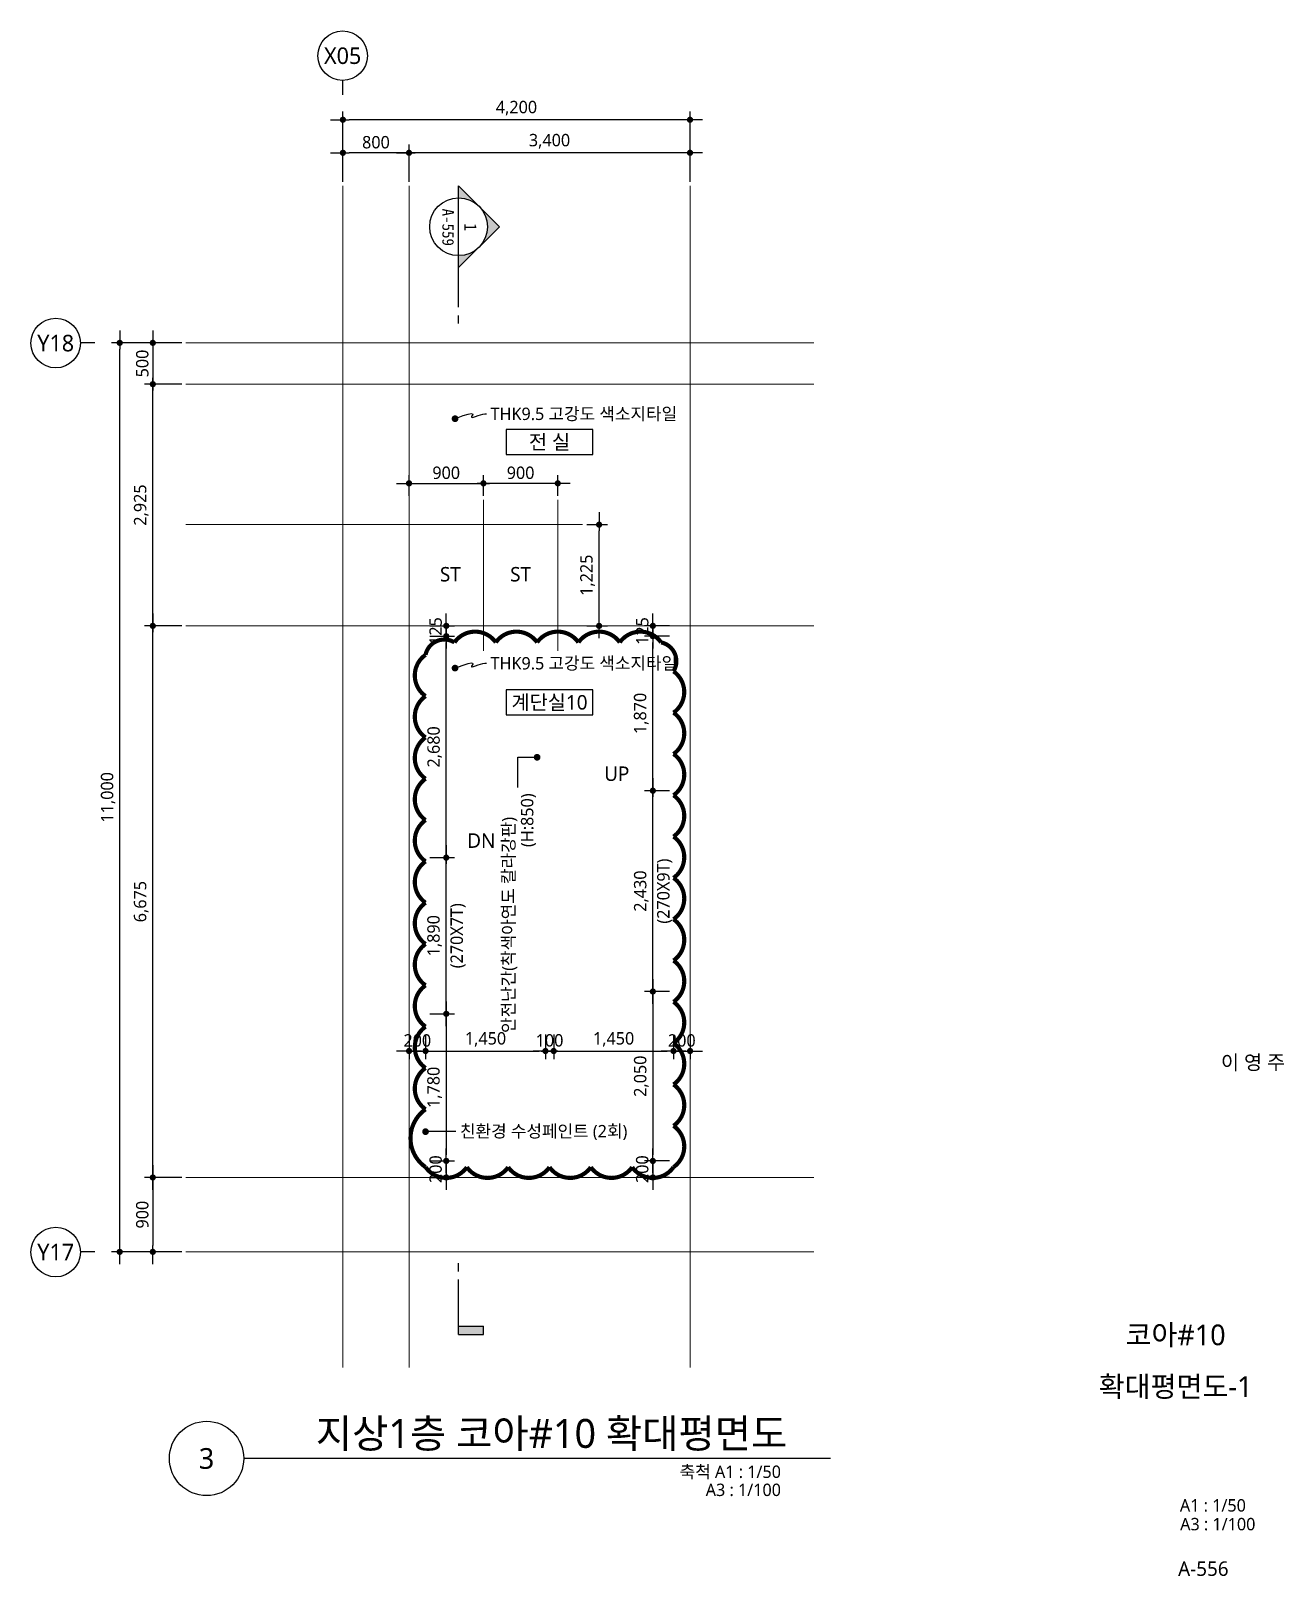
# Model space of a CAD drawing. Header units: millimetres. Extents: x 1467181 to 1850972, y 836037 to 895281.
# Drawn here: x 1490181 to 1505344, y 836037 to 854736 of the extents above; entities that cross this region are included whole.
import ezdxf
from ezdxf.enums import TextEntityAlignment as Align

# ---------------------------------------------------------------- set-up
doc = ezdxf.new("R2010")
doc.units = ezdxf.units.MM
doc.header["$MEASUREMENT"] = 0
doc.linetypes.add('CEN', pattern=[62, 60, -1, 0, -1])
doc.layers.get('0').update_dxf_attribs({"linetype": 'CONTINUOUS'})
for name, color, linetype, lineweight in [('A-AXIS-BUBL', 7, 'CONTINUOUS', 25), ('A-BORD-TEXT', 3, 'CONTINUOUS', 25), ('A-CNTL', 1, 'CEN', 15), ('A-DIMS', 7, 'CONTINUOUS', 25), ('A-MKXS-LEAD', 7, 'CONTINUOUS', 25), ('A-MKXS-MAK1', 3, 'CONTINUOUS', 25), ('A-MKXS-TEXT1', 3, 'CONTINUOUS', 25), ('A-MKXS-TEXT2', 7, 'CONTINUOUS', 25), ('A-MKXX-NAME', 3, 'CONTINUOUS', 25), ('A-MKXX-SYMB', 7, 'CONTINUOUS', 25), ('A-XXXX-SYMB', 7, 'CONTINUOUS', 25), ('A-XXXX-TXT1', 3, 'CONTINUOUS', 25), ('A-XXXX-TXT2', 3, 'CONTINUOUS', 25), ('REV-202205', 20, 'CONTINUOUS', 25)]:
    doc.layers.add(name, color=color, linetype=linetype, lineweight=lineweight)
doc.styles.add('HY울릉도L', font='')
doc.styles.add('돋움체', font='')
doc.styles.add('맑은고딕', font='malgun.ttf')
doc.styles.get('HY울릉도L').set_extended_font_data('HYwulM')
doc.styles.get('돋움체').set_extended_font_data('DotumChe')
doc.dimstyles.new('CDIM', dxfattribs={"dimtxt": 3, "dimasz": 1.5, "dimexe": 2, "dimexo": 1, "dimgap": 1, "dimtad": 1, "dimdec": 0, "dimrnd": 0.5, "dimzin": 0, "dimdsep": 32, "dimlunit": 6, "dimtxsty": 'HY울릉도L', "dimblk1": '_CIDOT', "dimblk2": '_CIDOT', "dimsah": 1, "dimcen": 5.5, "dimclrd": 2, "dimclre": 2, "dimclrt": 7, "dimadec": 0, "dimazin": 0, "dimtfac": 1, "dimtdec": 0, "dimtix": 1, "dimtmove": 2, "dimatfit": 1, "dimldrblk": '_CIDOT', "dimfxl": 1, "dimtolj": 1, "dimtzin": 0, "dimlwd": -1, "dimarcsym": 0})

# ---------------------------------------------------------------- blocks, each defined once
blk = doc.blocks.new('_CIDOT')
at = {"color": 0, "linetype": 'ByBlock'}
blk.add_line((2, 0), (-1, 0), dxfattribs=at)
at = {"color": 0, "linetype": 'ByBlock', "const_width": 0.5}
blk.add_lwpolyline([(-0.25, 0, 1), (0.25, 0, 1)], format="xyb", close=True, dxfattribs=at)
blk = doc.blocks.new('*D57')
at = {"layer": 'A-DIMS', "lineweight": -2, "transparency": 16777216}
for p, q in [((800, 1950), (800, 2400)), ((4200, 1950), (4200, 2400))]:
    blk.add_line(p, q, dxfattribs=at)
at = {"layer": 'A-DIMS', "transparency": 16777216}
blk.add_line((4125, 2300), (875, 2300), dxfattribs=at)
at = {"layer": 'A-DIMS', "transparency": 16777216, "xscale": 75, "yscale": 75, "zscale": 75, "rotation": 180}
blk.add_blockref('_CIDOT', (800, 2300), dxfattribs=at)
at = {"layer": 'A-DIMS', "transparency": 16777216, "xscale": 75, "yscale": 75, "zscale": 75}
blk.add_blockref('_CIDOT', (4200, 2300), dxfattribs=at)
at = {"layer": 'A-DIMS', "color": 3, "transparency": 16777216, "insert": (2500, 2440), "char_height": 150, "attachment_point": 5, "style": '맑은고딕'}
blk.add_mtext('\\A1;3,400', dxfattribs=at)
blk = doc.blocks.new('*D58')
at = {"layer": 'A-DIMS', "lineweight": -2, "transparency": 16777216}
for p, q in [((-1950, -10100), (-2400, -10100)), ((-1950, -11000), (-2400, -11000))]:
    blk.add_line(p, q, dxfattribs=at)
at = {"layer": 'A-DIMS', "transparency": 16777216}
blk.add_line((-2300, -10175), (-2300, -10925), dxfattribs=at)
at = {"layer": 'A-DIMS', "transparency": 16777216, "xscale": 75, "yscale": 75, "zscale": 75}
for p, rotation in [((-2300, -10100), 90), ((-2300, -11000), 270)]:
    blk.add_blockref('_CIDOT', p, dxfattribs=dict(at, rotation=rotation))
at = {"layer": 'A-DIMS', "color": 3, "transparency": 16777216, "insert": (-2427, -10550), "char_height": 150, "attachment_point": 5, "rotation": 90, "style": '맑은고딕'}
blk.add_mtext('\\A1;900', dxfattribs=at)
blk = doc.blocks.new('*D59')
at = {"layer": 'A-DIMS', "lineweight": -2, "transparency": 16777216}
for p, q in [((0, 1950), (0, 2400)), ((800, 1950), (800, 2400))]:
    blk.add_line(p, q, dxfattribs=at)
at = {"layer": 'A-DIMS', "transparency": 16777216}
blk.add_line((725, 2300), (75, 2300), dxfattribs=at)
at = {"layer": 'A-DIMS', "transparency": 16777216, "xscale": 75, "yscale": 75, "zscale": 75, "rotation": 180}
blk.add_blockref('_CIDOT', (0, 2300), dxfattribs=at)
at = {"layer": 'A-DIMS', "transparency": 16777216, "xscale": 75, "yscale": 75, "zscale": 75}
blk.add_blockref('_CIDOT', (800, 2300), dxfattribs=at)
at = {"layer": 'A-DIMS', "color": 3, "transparency": 16777216, "insert": (400, 2427), "char_height": 150, "attachment_point": 5, "style": '맑은고딕'}
blk.add_mtext('\\A1;800', dxfattribs=at)
blk = doc.blocks.new('*D60')
at = {"layer": 'A-DIMS', "lineweight": -2, "transparency": 16777216}
for p, q in [((0, 1950), (0, 2800)), ((4200, 1950), (4200, 2800))]:
    blk.add_line(p, q, dxfattribs=at)
at = {"layer": 'A-DIMS', "transparency": 16777216}
blk.add_line((4125, 2700), (75, 2700), dxfattribs=at)
at = {"layer": 'A-DIMS', "transparency": 16777216, "xscale": 75, "yscale": 75, "zscale": 75, "rotation": 180}
blk.add_blockref('_CIDOT', (0, 2700), dxfattribs=at)
at = {"layer": 'A-DIMS', "transparency": 16777216, "xscale": 75, "yscale": 75, "zscale": 75}
blk.add_blockref('_CIDOT', (4200, 2700), dxfattribs=at)
at = {"layer": 'A-DIMS', "color": 3, "transparency": 16777216, "insert": (2100, 2840), "char_height": 150, "attachment_point": 5, "style": '맑은고딕'}
blk.add_mtext('\\A1;4,200', dxfattribs=at)
blk = doc.blocks.new('*D61')
at = {"layer": 'A-DIMS', "lineweight": -2, "transparency": 16777216}
for p, q in [((-1950, 0), (-2800, 0)), ((-1950, -11000), (-2800, -11000))]:
    blk.add_line(p, q, dxfattribs=at)
at = {"layer": 'A-DIMS', "transparency": 16777216}
blk.add_line((-2700, -10925), (-2700, -75), dxfattribs=at)
at = {"layer": 'A-DIMS', "transparency": 16777216, "xscale": 75, "yscale": 75, "zscale": 75}
for p, rotation in [((-2700, 0), 90), ((-2700, -11000), 270)]:
    blk.add_blockref('_CIDOT', p, dxfattribs=dict(at, rotation=rotation))
at = {"layer": 'A-DIMS', "color": 3, "transparency": 16777216, "insert": (-2840, -5500), "char_height": 150, "attachment_point": 5, "rotation": 90, "style": '맑은고딕'}
blk.add_mtext('\\A1;11,000', dxfattribs=at)
blk = doc.blocks.new('*D62')
at = {"layer": 'A-DIMS', "lineweight": -2, "transparency": 16777216}
for p, q in [((-1950, 0), (-2400, 0)), ((-1950, -500), (-2400, -500))]:
    blk.add_line(p, q, dxfattribs=at)
at = {"layer": 'A-DIMS', "transparency": 16777216}
blk.add_line((-2300, -75), (-2300, -425), dxfattribs=at)
at = {"layer": 'A-DIMS', "transparency": 16777216, "xscale": 75, "yscale": 75, "zscale": 75}
for p, rotation in [((-2300, 0), 90), ((-2300, -500), 270)]:
    blk.add_blockref('_CIDOT', p, dxfattribs=dict(at, rotation=rotation))
at = {"layer": 'A-DIMS', "color": 3, "transparency": 16777216, "insert": (-2427, -250), "char_height": 150, "attachment_point": 5, "rotation": 90, "style": '맑은고딕'}
blk.add_mtext('\\A1;500', dxfattribs=at)
blk = doc.blocks.new('*D63')
at = {"layer": 'A-DIMS', "lineweight": -2, "transparency": 16777216}
for p, q in [((-1950, -3425), (-2400, -3425)), ((-1950, -10100), (-2400, -10100))]:
    blk.add_line(p, q, dxfattribs=at)
at = {"layer": 'A-DIMS', "transparency": 16777216}
blk.add_line((-2300, -10025), (-2300, -3500), dxfattribs=at)
at = {"layer": 'A-DIMS', "transparency": 16777216, "xscale": 75, "yscale": 75, "zscale": 75}
for p, rotation in [((-2300, -3425), 90), ((-2300, -10100), 270)]:
    blk.add_blockref('_CIDOT', p, dxfattribs=dict(at, rotation=rotation))
at = {"layer": 'A-DIMS', "color": 3, "transparency": 16777216, "insert": (-2440, -6762), "char_height": 150, "attachment_point": 5, "rotation": 90, "style": '맑은고딕'}
blk.add_mtext('\\A1;6,675', dxfattribs=at)
blk = doc.blocks.new('*D64')
at = {"layer": 'A-DIMS', "lineweight": -2, "transparency": 16777216}
for p, q in [((-1950, -500), (-2400, -500)), ((-1950, -3425), (-2400, -3425))]:
    blk.add_line(p, q, dxfattribs=at)
at = {"layer": 'A-DIMS', "transparency": 16777216}
blk.add_line((-2300, -3350), (-2300, -575), dxfattribs=at)
at = {"layer": 'A-DIMS', "transparency": 16777216, "xscale": 75, "yscale": 75, "zscale": 75}
for p, rotation in [((-2300, -500), 90), ((-2300, -3425), 270)]:
    blk.add_blockref('_CIDOT', p, dxfattribs=dict(at, rotation=rotation))
at = {"layer": 'A-DIMS', "color": 3, "transparency": 16777216, "insert": (-2440, -1963), "char_height": 150, "attachment_point": 5, "rotation": 90, "style": '맑은고딕'}
blk.add_mtext('\\A1;2,925', dxfattribs=at)
blk = doc.blocks.new('*D65')
at = {"layer": 'A-DIMS', "lineweight": -2, "transparency": 16777216}
for p, q in [((1700, -1850), (1700, -1600)), ((2600, -1850), (2600, -1600))]:
    blk.add_line(p, q, dxfattribs=at)
at = {"layer": 'A-DIMS', "transparency": 16777216}
blk.add_line((2525, -1700), (1775, -1700), dxfattribs=at)
at = {"layer": 'A-DIMS', "transparency": 16777216, "xscale": 75, "yscale": 75, "zscale": 75, "rotation": 180}
blk.add_blockref('_CIDOT', (1700, -1700), dxfattribs=at)
at = {"layer": 'A-DIMS', "transparency": 16777216, "xscale": 75, "yscale": 75, "zscale": 75}
blk.add_blockref('_CIDOT', (2600, -1700), dxfattribs=at)
at = {"layer": 'A-DIMS', "color": 3, "transparency": 16777216, "insert": (2150, -1573), "char_height": 150, "attachment_point": 5, "style": '맑은고딕'}
blk.add_mtext('\\A1;900', dxfattribs=at)
blk = doc.blocks.new('*D66')
at = {"layer": 'A-DIMS', "lineweight": -2, "transparency": 16777216}
for p, q in [((800, -1850), (800, -1600)), ((1700, -1850), (1700, -1600))]:
    blk.add_line(p, q, dxfattribs=at)
at = {"layer": 'A-DIMS', "transparency": 16777216}
blk.add_line((875, -1700), (1625, -1700), dxfattribs=at)
at = {"layer": 'A-DIMS', "transparency": 16777216, "xscale": 75, "yscale": 75, "zscale": 75, "rotation": 180}
blk.add_blockref('_CIDOT', (800, -1700), dxfattribs=at)
at = {"layer": 'A-DIMS', "transparency": 16777216, "xscale": 75, "yscale": 75, "zscale": 75}
blk.add_blockref('_CIDOT', (1700, -1700), dxfattribs=at)
at = {"layer": 'A-DIMS', "color": 3, "transparency": 16777216, "insert": (1250, -1573), "char_height": 150, "attachment_point": 5, "style": '맑은고딕'}
blk.add_mtext('\\A1;900', dxfattribs=at)
blk = doc.blocks.new('*D67')
at = {"layer": 'A-DIMS', "lineweight": -2, "transparency": 16777216}
for p, q in [((2950, -2200), (3200, -2200)), ((2950, -3425), (3200, -3425))]:
    blk.add_line(p, q, dxfattribs=at)
at = {"layer": 'A-DIMS', "transparency": 16777216}
blk.add_line((3100, -3350), (3100, -2275), dxfattribs=at)
at = {"layer": 'A-DIMS', "transparency": 16777216, "xscale": 75, "yscale": 75, "zscale": 75}
for p, rotation in [((3100, -2200), 90), ((3100, -3425), 270)]:
    blk.add_blockref('_CIDOT', p, dxfattribs=dict(at, rotation=rotation))
at = {"layer": 'A-DIMS', "color": 3, "transparency": 16777216, "insert": (2960, -2812), "char_height": 150, "attachment_point": 5, "rotation": 90, "style": '맑은고딕'}
blk.add_mtext('\\A1;1,225', dxfattribs=at)
blk = doc.blocks.new('CORE 10- 단면')
at = {"layer": 'A-MKXS-MAK1'}
blk.add_hatch(color=256, dxfattribs=at).paths.add_polyline_path([(22637, 13298), (22637, 13398), (22937, 13398), (22937, 13298)])
h = blk.add_hatch(color=256, dxfattribs=at)
h.paths.add_polyline_path([(22442, -7), (22690, 241, 0.414214), (22690, -254)])
h.paths.add_polyline_path([(22690, 241), (22937, 488), (22937, 343, 0.198912)])
h.paths.add_polyline_path([(22690, -254, 0.198912), (22937, -357), (22937, -502)])
for p, q in [((22637, 13398), (22637, 13298)), ((22937, 13398), (22637, 13398)), ((22937, 13298), (22637, 13298)), ((22937, 13398), (22937, 12735)), ((22937, 12635), (22937, 12535)), ((22937, 1166), (22937, 1066)), ((22937, 966), (22937, -502)), ((22937, 488), (22442, -7)), ((22937, -502), (22442, -7))]:
    blk.add_line(p, q, dxfattribs=at)
blk.add_circle((22937, -7), 350, dxfattribs=at)
at = {"layer": 'A-MKXS-TEXT2', "style": '돋움체'}
for s, height, p in [('A-559', 140, (23065, 0)), ('1', 150, (22793, -2))]:
    blk.add_text(s, height=height, rotation=90, dxfattribs=at).set_placement(p, align=Align.MIDDLE)
blk = doc.blocks.new('*D492')
at = {"layer": 'A-DIMS', "lineweight": -2, "transparency": 16777216}
for p, q in [((1495006, 844731), (1495306, 844731)), ((1495006, 842841), (1495306, 842841))]:
    blk.add_line(p, q, dxfattribs=at)
at = {"layer": 'A-DIMS', "transparency": 16777216}
blk.add_line((1495206, 842916), (1495206, 844656), dxfattribs=at)
at = {"layer": 'A-DIMS', "transparency": 16777216, "xscale": 75, "yscale": 75, "zscale": 75}
for p, rotation in [((1495206, 844731), 90), ((1495206, 842841), 270)]:
    blk.add_blockref('_CIDOT', p, dxfattribs=dict(at, rotation=rotation))
at = {"layer": 'A-DIMS', "color": 3, "transparency": 16777216, "char_height": 150, "attachment_point": 5, "rotation": 90, "style": '맑은고딕'}
for s, insert in [('\\A1;(270X7T)', (1495349, 843786)), ('\\A1;1,890', (1495065, 843786))]:
    blk.add_mtext(s, dxfattribs=dict(at, insert=insert))
blk = doc.blocks.new('*D493')
at = {"layer": 'A-DIMS', "lineweight": -2, "transparency": 16777216}
for p, q in [((1495006, 842841), (1495306, 842841)), ((1495006, 841061), (1495306, 841061))]:
    blk.add_line(p, q, dxfattribs=at)
at = {"layer": 'A-DIMS', "transparency": 16777216}
blk.add_line((1495206, 842766), (1495206, 841136), dxfattribs=at)
at = {"layer": 'A-DIMS', "transparency": 16777216, "xscale": 75, "yscale": 75, "zscale": 75}
for p, rotation in [((1495206, 842841), 90), ((1495206, 841061), 270)]:
    blk.add_blockref('_CIDOT', p, dxfattribs=dict(at, rotation=rotation))
at = {"layer": 'A-DIMS', "color": 3, "transparency": 16777216, "insert": (1495065, 841951), "char_height": 150, "attachment_point": 5, "rotation": 90, "style": '맑은고딕'}
blk.add_mtext('\\A1;1,780', dxfattribs=at)
blk = doc.blocks.new('*D494')
at = {"layer": 'A-DIMS', "lineweight": -2, "transparency": 16777216}
for p, q in [((1495006, 847411), (1495306, 847411)), ((1495006, 844731), (1495306, 844731))]:
    blk.add_line(p, q, dxfattribs=at)
at = {"layer": 'A-DIMS', "transparency": 16777216}
blk.add_line((1495206, 844806), (1495206, 847336), dxfattribs=at)
at = {"layer": 'A-DIMS', "transparency": 16777216, "xscale": 75, "yscale": 75, "zscale": 75}
for p, rotation in [((1495206, 847411), 90), ((1495206, 844731), 270)]:
    blk.add_blockref('_CIDOT', p, dxfattribs=dict(at, rotation=rotation))
at = {"layer": 'A-DIMS', "color": 3, "transparency": 16777216, "insert": (1495066, 846071), "char_height": 150, "attachment_point": 5, "rotation": 90, "style": '맑은고딕'}
blk.add_mtext('\\A1;2,680', dxfattribs=at)
blk = doc.blocks.new('*D495')
at = {"layer": 'A-DIMS', "transparency": 16777216}
for p, q in [((1495206, 847611), (1495206, 847686)), ((1495206, 847411), (1495206, 847536)), ((1495206, 847336), (1495206, 847261))]:
    blk.add_line(p, q, dxfattribs=at)
at = {"layer": 'A-DIMS', "lineweight": -2, "transparency": 16777216}
for p, q in [((1495006, 847536), (1495306, 847536)), ((1495006, 847411), (1495306, 847411))]:
    blk.add_line(p, q, dxfattribs=at)
at = {"layer": 'A-DIMS', "transparency": 16777216, "xscale": 75, "yscale": 75, "zscale": 75}
for p, rotation in [((1495206, 847536), 270), ((1495206, 847411), 90)]:
    blk.add_blockref('_CIDOT', p, dxfattribs=dict(at, rotation=rotation))
at = {"layer": 'A-DIMS', "color": 3, "transparency": 16777216, "insert": (1495078, 847473), "char_height": 150, "attachment_point": 5, "rotation": 90, "style": '맑은고딕'}
blk.add_mtext('\\A1;125', dxfattribs=at)
blk = doc.blocks.new('*D496')
at = {"layer": 'A-DIMS', "transparency": 16777216}
for p, q in [((1495206, 841136), (1495206, 841211)), ((1495206, 841061), (1495206, 840861)), ((1495206, 840786), (1495206, 840711))]:
    blk.add_line(p, q, dxfattribs=at)
at = {"layer": 'A-DIMS', "lineweight": -2, "transparency": 16777216}
for p, q in [((1495006, 841061), (1495306, 841061)), ((1495006, 840861), (1495306, 840861))]:
    blk.add_line(p, q, dxfattribs=at)
at = {"layer": 'A-DIMS', "transparency": 16777216, "xscale": 75, "yscale": 75, "zscale": 75}
for p, rotation in [((1495206, 841061), 270), ((1495206, 840861), 90)]:
    blk.add_blockref('_CIDOT', p, dxfattribs=dict(at, rotation=rotation))
at = {"layer": 'A-DIMS', "color": 3, "transparency": 16777216, "insert": (1495078, 840961), "char_height": 150, "attachment_point": 5, "rotation": 90, "style": '맑은고딕'}
blk.add_mtext('\\A1;200', dxfattribs=at)
blk = doc.blocks.new('*D497')
at = {"layer": 'A-DIMS', "lineweight": -2, "transparency": 16777216}
for p, q in [((1494956, 842591), (1494956, 842291)), ((1496406, 842591), (1496406, 842291))]:
    blk.add_line(p, q, dxfattribs=at)
at = {"layer": 'A-DIMS', "transparency": 16777216}
blk.add_line((1495031, 842391), (1496331, 842391), dxfattribs=at)
at = {"layer": 'A-DIMS', "transparency": 16777216, "xscale": 75, "yscale": 75, "zscale": 75, "rotation": 180}
blk.add_blockref('_CIDOT', (1494956, 842391), dxfattribs=at)
at = {"layer": 'A-DIMS', "transparency": 16777216, "xscale": 75, "yscale": 75, "zscale": 75}
blk.add_blockref('_CIDOT', (1496406, 842391), dxfattribs=at)
at = {"layer": 'A-DIMS', "color": 3, "transparency": 16777216, "insert": (1495681, 842531), "char_height": 150, "attachment_point": 5, "style": '맑은고딕'}
blk.add_mtext('\\A1;1,450', dxfattribs=at)
blk = doc.blocks.new('*D498')
at = {"layer": 'A-DIMS', "lineweight": -2, "transparency": 16777216}
for p, q in [((1494756, 842591), (1494756, 842291)), ((1494956, 842591), (1494956, 842291))]:
    blk.add_line(p, q, dxfattribs=at)
at = {"layer": 'A-DIMS', "transparency": 16777216}
for p, q in [((1494681, 842391), (1494606, 842391)), ((1494756, 842391), (1494956, 842391)), ((1495031, 842391), (1495106, 842391))]:
    blk.add_line(p, q, dxfattribs=at)
at = {"layer": 'A-DIMS', "transparency": 16777216, "xscale": 75, "yscale": 75, "zscale": 75}
blk.add_blockref('_CIDOT', (1494756, 842391), dxfattribs=at)
at = {"layer": 'A-DIMS', "transparency": 16777216, "xscale": 75, "yscale": 75, "zscale": 75, "rotation": 180}
blk.add_blockref('_CIDOT', (1494956, 842391), dxfattribs=at)
at = {"layer": 'A-DIMS', "color": 3, "transparency": 16777216, "insert": (1494856, 842518), "char_height": 150, "attachment_point": 5, "style": '맑은고딕'}
blk.add_mtext('\\A1;200', dxfattribs=at)
blk = doc.blocks.new('*D499')
at = {"layer": 'A-DIMS', "lineweight": -2, "transparency": 16777216}
for p, q in [((1496506, 842591), (1496506, 842291)), ((1497956, 842591), (1497956, 842291))]:
    blk.add_line(p, q, dxfattribs=at)
at = {"layer": 'A-DIMS', "transparency": 16777216}
blk.add_line((1496581, 842391), (1497881, 842391), dxfattribs=at)
at = {"layer": 'A-DIMS', "transparency": 16777216, "xscale": 75, "yscale": 75, "zscale": 75, "rotation": 180}
blk.add_blockref('_CIDOT', (1496506, 842391), dxfattribs=at)
at = {"layer": 'A-DIMS', "transparency": 16777216, "xscale": 75, "yscale": 75, "zscale": 75}
blk.add_blockref('_CIDOT', (1497956, 842391), dxfattribs=at)
at = {"layer": 'A-DIMS', "color": 3, "transparency": 16777216, "insert": (1497231, 842531), "char_height": 150, "attachment_point": 5, "style": '맑은고딕'}
blk.add_mtext('\\A1;1,450', dxfattribs=at)
blk = doc.blocks.new('*D500')
at = {"layer": 'A-DIMS', "lineweight": -2, "transparency": 16777216}
for p, q in [((1496406, 842591), (1496406, 842291)), ((1496506, 842591), (1496506, 842291))]:
    blk.add_line(p, q, dxfattribs=at)
at = {"layer": 'A-DIMS', "transparency": 16777216}
for p, q in [((1496331, 842391), (1496256, 842391)), ((1496406, 842391), (1496506, 842391)), ((1496581, 842391), (1496656, 842391))]:
    blk.add_line(p, q, dxfattribs=at)
at = {"layer": 'A-DIMS', "transparency": 16777216, "xscale": 75, "yscale": 75, "zscale": 75}
blk.add_blockref('_CIDOT', (1496406, 842391), dxfattribs=at)
at = {"layer": 'A-DIMS', "transparency": 16777216, "xscale": 75, "yscale": 75, "zscale": 75, "rotation": 180}
blk.add_blockref('_CIDOT', (1496506, 842391), dxfattribs=at)
at = {"layer": 'A-DIMS', "color": 3, "transparency": 16777216, "insert": (1496456, 842519), "char_height": 150, "attachment_point": 5, "style": '맑은고딕'}
blk.add_mtext('\\A1;100', dxfattribs=at)
blk = doc.blocks.new('*D501')
at = {"layer": 'A-DIMS', "lineweight": -2, "transparency": 16777216}
for p, q in [((1497956, 842591), (1497956, 842291)), ((1498156, 842591), (1498156, 842291))]:
    blk.add_line(p, q, dxfattribs=at)
at = {"layer": 'A-DIMS', "transparency": 16777216}
for p, q in [((1497881, 842391), (1497806, 842391)), ((1497956, 842391), (1498156, 842391)), ((1498231, 842391), (1498306, 842391))]:
    blk.add_line(p, q, dxfattribs=at)
at = {"layer": 'A-DIMS', "transparency": 16777216, "xscale": 75, "yscale": 75, "zscale": 75}
blk.add_blockref('_CIDOT', (1497956, 842391), dxfattribs=at)
at = {"layer": 'A-DIMS', "transparency": 16777216, "xscale": 75, "yscale": 75, "zscale": 75, "rotation": 180}
blk.add_blockref('_CIDOT', (1498156, 842391), dxfattribs=at)
at = {"layer": 'A-DIMS', "color": 3, "transparency": 16777216, "insert": (1498056, 842518), "char_height": 150, "attachment_point": 5, "style": '맑은고딕'}
blk.add_mtext('\\A1;200', dxfattribs=at)
blk = doc.blocks.new('*D502')
at = {"layer": 'A-DIMS', "lineweight": -2, "transparency": 16777216}
for p, q in [((1497906, 845541), (1497606, 845541)), ((1497906, 843111), (1497606, 843111))]:
    blk.add_line(p, q, dxfattribs=at)
at = {"layer": 'A-DIMS', "transparency": 16777216}
blk.add_line((1497706, 843186), (1497706, 845466), dxfattribs=at)
at = {"layer": 'A-DIMS', "transparency": 16777216, "xscale": 75, "yscale": 75, "zscale": 75}
for p, rotation in [((1497706, 845541), 90), ((1497706, 843111), 270)]:
    blk.add_blockref('_CIDOT', p, dxfattribs=dict(at, rotation=rotation))
at = {"layer": 'A-DIMS', "color": 3, "transparency": 16777216, "char_height": 150, "attachment_point": 5, "rotation": 90, "style": '맑은고딕'}
for s, insert in [('\\A1;(270X9T)', (1497849, 844326)), ('\\A1;2,430', (1497566, 844326))]:
    blk.add_mtext(s, dxfattribs=dict(at, insert=insert))
blk = doc.blocks.new('*D503')
at = {"layer": 'A-DIMS', "lineweight": -2, "transparency": 16777216}
for p, q in [((1497906, 843111), (1497606, 843111)), ((1497906, 841061), (1497606, 841061))]:
    blk.add_line(p, q, dxfattribs=at)
at = {"layer": 'A-DIMS', "transparency": 16777216}
blk.add_line((1497706, 843036), (1497706, 841136), dxfattribs=at)
at = {"layer": 'A-DIMS', "transparency": 16777216, "xscale": 75, "yscale": 75, "zscale": 75}
for p, rotation in [((1497706, 843111), 90), ((1497706, 841061), 270)]:
    blk.add_blockref('_CIDOT', p, dxfattribs=dict(at, rotation=rotation))
at = {"layer": 'A-DIMS', "color": 3, "transparency": 16777216, "insert": (1497566, 842086), "char_height": 150, "attachment_point": 5, "rotation": 90, "style": '맑은고딕'}
blk.add_mtext('\\A1;2,050', dxfattribs=at)
blk = doc.blocks.new('*D504')
at = {"layer": 'A-DIMS', "transparency": 16777216}
for p, q in [((1497706, 847611), (1497706, 847686)), ((1497706, 847411), (1497706, 847536)), ((1497706, 847336), (1497706, 847261))]:
    blk.add_line(p, q, dxfattribs=at)
at = {"layer": 'A-DIMS', "lineweight": -2, "transparency": 16777216}
for p, q in [((1497906, 847536), (1497606, 847536)), ((1497906, 847411), (1497606, 847411))]:
    blk.add_line(p, q, dxfattribs=at)
at = {"layer": 'A-DIMS', "transparency": 16777216, "xscale": 75, "yscale": 75, "zscale": 75}
for p, rotation in [((1497706, 847536), 270), ((1497706, 847411), 90)]:
    blk.add_blockref('_CIDOT', p, dxfattribs=dict(at, rotation=rotation))
at = {"layer": 'A-DIMS', "color": 3, "transparency": 16777216, "insert": (1497578, 847473), "char_height": 150, "attachment_point": 5, "rotation": 90, "style": '맑은고딕'}
blk.add_mtext('\\A1;125', dxfattribs=at)
blk = doc.blocks.new('*D505')
at = {"layer": 'A-DIMS', "transparency": 16777216}
for p, q in [((1497706, 841136), (1497706, 841211)), ((1497706, 841061), (1497706, 840861)), ((1497706, 840786), (1497706, 840711))]:
    blk.add_line(p, q, dxfattribs=at)
at = {"layer": 'A-DIMS', "lineweight": -2, "transparency": 16777216}
for p, q in [((1497906, 841061), (1497606, 841061)), ((1497906, 840861), (1497606, 840861))]:
    blk.add_line(p, q, dxfattribs=at)
at = {"layer": 'A-DIMS', "transparency": 16777216, "xscale": 75, "yscale": 75, "zscale": 75}
for p, rotation in [((1497706, 841061), 270), ((1497706, 840861), 90)]:
    blk.add_blockref('_CIDOT', p, dxfattribs=dict(at, rotation=rotation))
at = {"layer": 'A-DIMS', "color": 3, "transparency": 16777216, "insert": (1497578, 840961), "char_height": 150, "attachment_point": 5, "rotation": 90, "style": '맑은고딕'}
blk.add_mtext('\\A1;200', dxfattribs=at)
blk = doc.blocks.new('*D566')
at = {"layer": 'A-DIMS', "lineweight": -2, "transparency": 16777216}
for p, q in [((1497906, 847411), (1497606, 847411)), ((1497906, 845541), (1497606, 845541))]:
    blk.add_line(p, q, dxfattribs=at)
at = {"layer": 'A-DIMS', "transparency": 16777216}
blk.add_line((1497706, 845616), (1497706, 847336), dxfattribs=at)
at = {"layer": 'A-DIMS', "transparency": 16777216, "xscale": 75, "yscale": 75, "zscale": 75}
for p, rotation in [((1497706, 847411), 90), ((1497706, 845541), 270)]:
    blk.add_blockref('_CIDOT', p, dxfattribs=dict(at, rotation=rotation))
at = {"layer": 'A-DIMS', "color": 3, "transparency": 16777216, "insert": (1497565, 846476), "char_height": 150, "attachment_point": 5, "rotation": 90, "style": '맑은고딕'}
blk.add_mtext('\\A1;1,870', dxfattribs=at)
blk = doc.blocks.new('CORE10_GRID')
at = {"layer": 'A-AXIS-BUBL', "ltscale": 0.2}
for p, q in [((0, 3000), (0, 3175)), ((-3000, 0), (-3175, 0)), ((-3000, -11000), (-3175, -11000))]:
    blk.add_line(p, q, dxfattribs=at)
for centre in [(-2.9, 3475), (-3475, -2.9), (-3475, -11002.9)]:
    blk.add_circle(centre, 300, dxfattribs=at)
at = {"layer": 'A-CNTL'}
for p, q in [((0, -12400), (0, 1900)), ((800, -12400), (800, 1900)), ((4200, -12400), (4200, 1900)), ((-1900, 0), (5700, 0)), ((-1900, -500), (5700, -500)), ((1700, -3725), (1700, -1900)), ((2600, -3725), (2600, -1900)), ((-1900, -2200), (2900, -2200)), ((-1900, -3425), (5700, -3425)), ((-1900, -10100), (5700, -10100)), ((-1900, -11000), (5700, -11000))]:
    blk.add_line(p, q, dxfattribs=at)
at = {"layer": 'A-XXXX-TXT2', "ltscale": 0.2, "style": '맑은고딕'}
for s, p in [('X05', (-2.9, 3475)), ('Y18', (-3475, -2.9)), ('Y17', (-3475, -11002.9))]:
    blk.add_text(s, height=200, dxfattribs=at).set_placement(p, align=Align.MIDDLE)
at = {"layer": 'A-DIMS'}
for base, p1, p2, angle, picture, middle in [((0, 2700), (4200, 1900), (0, 1900), 180, '*D60', (2100, 2840.1)), ((0, 2300), (800, 1900), (0, 1900), 180, '*D59', (400, 2427.5)), ((800, 2300), (4200, 1900), (800, 1900), 180, '*D57', (2500, 2440.1)), ((-2700, 0), (-1900, -11000), (-1900, 0), 270, '*D61', (-2840.5, -5500)), ((-2300, -500), (-1900, 0), (-1900, -500), 90, '*D62', (-2427.5, -250)), ((-2300, -500), (-1900, -3425), (-1900, -500), 270, '*D64', (-2440.1, -1962.5)), ((1700, -1700), (800, -1900), (1700, -1900), 180, '*D66', (1250, -1572.5)), ((3100, -2200), (2900, -3425), (2900, -2200), 270, '*D67', (2959.5, -2812.5)), ((-2300, -3425), (-1900, -10100), (-1900, -3425), 270, '*D63', (-2440.1, -6762.5)), ((-2300, -11000), (-1900, -10100), (-1900, -11000), 90, '*D58', (-2427.5, -10550))]:
    dim = blk.add_linear_dim(base=base, p1=p1, p2=p2, angle=angle, dimstyle='CDIM', override={"dimscale": 50, "dimtxsty": '맑은고딕', "dimclrd": 256, "dimclre": 256, "dimclrt": 3}, dxfattribs=at)
    dim.commit()
    dim.dimension.update_dxf_attribs({"geometry": picture, "text_midpoint": middle})
dim = blk.add_linear_dim(base=(1700, -1700), p1=(2600, -1900), p2=(1700, -1900), dimstyle='CDIM', override={"dimscale": 50, "dimtxsty": '맑은고딕', "dimclrd": 256, "dimclre": 256, "dimclrt": 3}, dxfattribs=at)
dim.commit()
dim.dimension.update_dxf_attribs({"geometry": '*D65', "text_midpoint": (2150, -1572.5)})

msp = doc.modelspace()

# ---------------------------------------------------------------- linework, layer by layer
at = {"layer": 'A-MKXS-LEAD', "const_width": 40}
for points in [[(1495291.8, 850045, 1), (1495333.3, 850040.8, 1)], [(1495291.8, 847026.6, 1), (1495333.3, 847022.5, 1)], [(1496303.7, 845924.9, 1), (1496307.8, 845966.4, 1)], [(1494934.8, 841413.1, -1), (1494976.2, 841417.3, -1)]]:
    msp.add_lwpolyline(points, format="xyb", close=True, dxfattribs=at)
at = {"layer": 'A-MKXS-LEAD'}
for points in [[(1495311.7, 850042.6), (1495409.5, 850079.5), (1495473.2, 850099.4), (1495509.4, 850105.8), (1495524.8, 850102.3), (1495526, 850092.4), (1495519.5, 850079.6), (1495511.9, 850067.4), (1495510, 850059.4), (1495518.6, 850058), (1495536.8, 850062.4), (1495561.6, 850070.6), (1495590.5, 850080.7), (1495620.7, 850090.8), (1495649.5, 850099), (1495674.2, 850103.3), (1495692.1, 850101.9)], [(1495311.7, 847024.2), (1495409.5, 847061.1), (1495473.2, 847081), (1495509.4, 847087.4), (1495524.8, 847084), (1495525.9, 847074.1), (1495519.5, 847061.3), (1495511.9, 847049.1), (1495510, 847041), (1495518.6, 847039.7), (1495536.8, 847044.1), (1495561.6, 847052.3), (1495590.5, 847062.4), (1495620.7, 847072.5), (1495649.5, 847080.6), (1495674.2, 847085), (1495692.1, 847083.5)], [(1496072, 845578.6), (1496072, 845945.6), (1496305.8, 845945.6)], [(1495322.5, 841415.2), (1494955.5, 841415.2), (1494955.5, 841415.2)]]:
    msp.add_lwpolyline(points, dxfattribs=at)
at = {"layer": 'A-MKXX-SYMB'}
for points in [[(1496980.7, 849910.6), (1495930.7, 849910.6), (1495930.7, 849610.6), (1496980.7, 849610.6)], [(1496980.7, 846760.6), (1495930.7, 846760.6), (1495930.7, 846460.6), (1496980.7, 846460.6)]]:
    msp.add_lwpolyline(points, close=True, dxfattribs=at)
at = {"layer": 'A-XXXX-SYMB'}
msp.add_line((1499855.7, 837460.6), (1492755.7, 837460.6), dxfattribs=at)
msp.add_circle((1492305.7, 837460.6), 450, dxfattribs=at)
at = {"layer": 'REV-202205', "const_width": 50}
msp.add_lwpolyline([(1494955.7, 840985.6, 0.5205671), (1495455.7, 840985.6, 0.5205671), (1495955.7, 840985.6, 0.5205671), (1496455.7, 840985.6, 0.5205671), (1496955.7, 840985.6, 0.5205671), (1497455.7, 840985.6, 0.5205671), (1497955.7, 840985.6, 0.5205671), (1497955.7, 841485.6, 0.5205671), (1497955.7, 841985.6, 0.5205671), (1497955.7, 842485.6, 0.5205671), (1497955.7, 842985.6, 0.5205671), (1497955.7, 843485.6, 0.5205671), (1497955.7, 843985.6, 0.5205671), (1497955.7, 844485.6, 0.5205671), (1497955.7, 844985.6, 0.5205671), (1497955.7, 845485.6, 0.5205671), (1497955.7, 845985.6, 0.5205671), (1497955.7, 846485.6, 0.5205671), (1497955.7, 846985.6, 0.5205671), (1497805.7, 847335.6, 0.5205671), (1497305.7, 847335.6, 0.5205671), (1496805.7, 847335.6, 0.5205671), (1496305.7, 847335.6, 0.5205671), (1495805.7, 847335.6, 0.5205671), (1495305.7, 847335.6, 0.5205671), (1494955.7, 847185.6, 0.5205671), (1494955.7, 846685.6, 0.5205671), (1494955.7, 846185.6, 0.5205671), (1494955.7, 845685.6, 0.5205671), (1494955.7, 845185.6, 0.5205671), (1494955.7, 844685.6, 0.5205671), (1494955.7, 844185.6, 0.5205671), (1494955.7, 843685.6, 0.5205671), (1494955.7, 843185.6, 0.5205671), (1494955.7, 842685.6, 0.5205671), (1494955.7, 842185.6, 0.5205671), (1494955.7, 841685.6, 0.5205671)], format="xyb", close=True, dxfattribs=at)

# ---------------------------------------------------------------- block references
at = {"layer": 'A-DIMS'}
msp.add_blockref('CORE10_GRID', (1493955.7, 850960.6), dxfattribs=at)
at = {"layer": 'A-DIMS', "rotation": 180}
msp.add_blockref('CORE 10- 단면', (1518293.1, 852359), dxfattribs=at)

# ---------------------------------------------------------------- texts
at = {"layer": 'A-BORD-TEXT', "style": '맑은고딕'}
for s, height, p in [('이 영 주', 175, (1505356.3, 842165.5)), ('A1 : 1/50', 150, (1504881.5, 836817.8)), ('A3 : 1/100', 150, (1504996.4, 836591)), ('A-556', 175, (1504671.7, 836039.2))]:
    msp.add_text(s, height=height, dxfattribs=at).set_placement(p, align=Align.RIGHT)
for s, p in [('코아#10', (1504030.7, 838955.6)), ('확대평면도-1', (1504030.7, 838330.6))]:
    msp.add_text(s, height=250, dxfattribs=at).set_placement(p, align=Align.MIDDLE_CENTER)
at = {"layer": 'A-MKXS-TEXT1', "style": '맑은고딕'}
for s, p in [('THK9.5 고강도 색소지타일', (1495742.1, 850101.9)), ('THK9.5 고강도 색소지타일', (1495742.1, 847083.5)), ('친환경 수성페인트 (2회)', (1495372.5, 841421))]:
    msp.add_text(s, height=150, dxfattribs=at).set_placement(p, align=Align.MIDDLE_LEFT)
for s, p in [('(H:850)', (1496185, 844859.1)), ('안전난간(착색아연도 칼라강판)', (1495957.5, 842608.7))]:
    msp.add_text(s, height=150, rotation=90, dxfattribs=at).set_placement(p, align=Align.MIDDLE_LEFT)
at = {"layer": 'A-MKXX-NAME', "style": '맑은고딕'}
for s, p in [('전 실', (1496455.7, 849760.6)), ('ST', (1495255.7, 848160.6)), ('ST', (1496105.7, 848160.6)), ('계단실10', (1496455.7, 846610.6))]:
    msp.add_text(s, height=175, dxfattribs=at).set_placement(p, align=Align.MIDDLE_CENTER)
for s, p in [('UP', (1497269.6, 845746.8)), ('DN', (1495630.4, 844936.9))]:
    msp.add_text(s, height=175, rotation=359.99765, dxfattribs=at).set_placement(p, align=Align.MIDDLE_CENTER)
at = {"layer": 'A-XXXX-TXT1', "style": '맑은고딕'}
msp.add_text('지상1층 코아#10 확대평면도', height=350, dxfattribs=at).set_placement((1499333.7, 837483.3), align=Align.BOTTOM_RIGHT)
msp.add_text('3', height=250, dxfattribs=at).set_placement((1492305.7, 837460.6), align=Align.MIDDLE)
for s, p in [('축척 A1 : 1/50', (1499255.9, 837374.5)), ('A3 : 1/100', (1499255.9, 837155.6))]:
    msp.add_text(s, height=150, dxfattribs=at).set_placement(p, align=Align.TOP_RIGHT)

# ---------------------------------------------------------------- dimensions: what is measured, and where the dimension line sits
at = {"layer": 'A-DIMS'}
for base, p1, p2, text, picture, middle in [((1495205.8, 847535.6), (1494955.8, 847410.6), (1494955.8, 847535.6), '<>\\X', '*D495', (1495205.8, 847473.1)), ((1497705.7, 847535.6), (1497955.7, 847410.6), (1497955.7, 847535.6), '<>\\X', '*D504', (1497705.7, 847473.1)), ((1495205.7, 847410.6), (1494955.7, 844730.6), (1494955.8, 847410.6), '<>\\X', '*D494', (1495205.7, 846070.6)), ((1497705.8, 847410.6), (1497955.8, 845540.6), (1497955.8, 847410.6), '<>\\X', '*D566', (1497705.8, 846475.6)), ((1497705.8, 845540.6), (1497955.7, 843110.6), (1497955.8, 845540.6), '<>\\X(270X9T)', '*D502', (1497705.8, 844325.6)), ((1495205.7, 844730.6), (1494955.8, 842840.6), (1494955.7, 844730.6), '<>\\X(270X7T)', '*D492', (1495205.7, 843785.6))]:
    dim = msp.add_linear_dim(base=base, p1=p1, p2=p2, angle=270, text=text, dimstyle='CDIM', override={"dimscale": 50, "dimtxsty": '맑은고딕', "dimclrd": 256, "dimclre": 256, "dimclrt": 3}, dxfattribs=at)
    dim.commit()
    dim.dimension.update_dxf_attribs({"geometry": picture, "text_midpoint": middle})
for base, p1, p2, angle, picture, middle in [((1497705.7, 841060.6), (1497955.7, 843110.6), (1497955.8, 841060.6), 270, '*D503', (1497565.7, 842085.6)), ((1495205.8, 841060.6), (1494955.8, 842840.6), (1494955.8, 841060.6), 270, '*D493', (1495065.3, 841950.6)), ((1494955.8, 842390.6), (1494755.8, 842640.6), (1494955.8, 842640.6), 180, '*D498', (1494855.8, 842518.1)), ((1496406, 842390.6), (1494956, 842640.6), (1496406, 842640.6), 180, '*D497', (1495681, 842531.1)), ((1496505.8, 842390.6), (1496406, 842640.6), (1496505.8, 842640.6), 180, '*D500', (1496455.9, 842518.5)), ((1497955.8, 842390.6), (1496506, 842640.6), (1497955.8, 842640.6), 180, '*D499', (1497230.9, 842531.1)), ((1498155.8, 842390.6), (1497955.8, 842640.6), (1498155.8, 842640.6), 180, '*D501', (1498055.8, 842518.1)), ((1495205.8, 840860.6), (1494955.8, 841060.6), (1494955.8, 840860.6), 270, '*D496', (1495078.3, 840960.6)), ((1497705.7, 840860.6), (1497955.8, 841060.6), (1497955.8, 840860.6), 270, '*D505', (1497578.2, 840960.6))]:
    dim = msp.add_linear_dim(base=base, p1=p1, p2=p2, angle=angle, dimstyle='CDIM', override={"dimscale": 50, "dimtxsty": '맑은고딕', "dimclrd": 256, "dimclre": 256, "dimclrt": 3}, dxfattribs=at)
    dim.commit()
    dim.dimension.update_dxf_attribs({"geometry": picture, "text_midpoint": middle})

doc.saveas('drawing.dxf')
